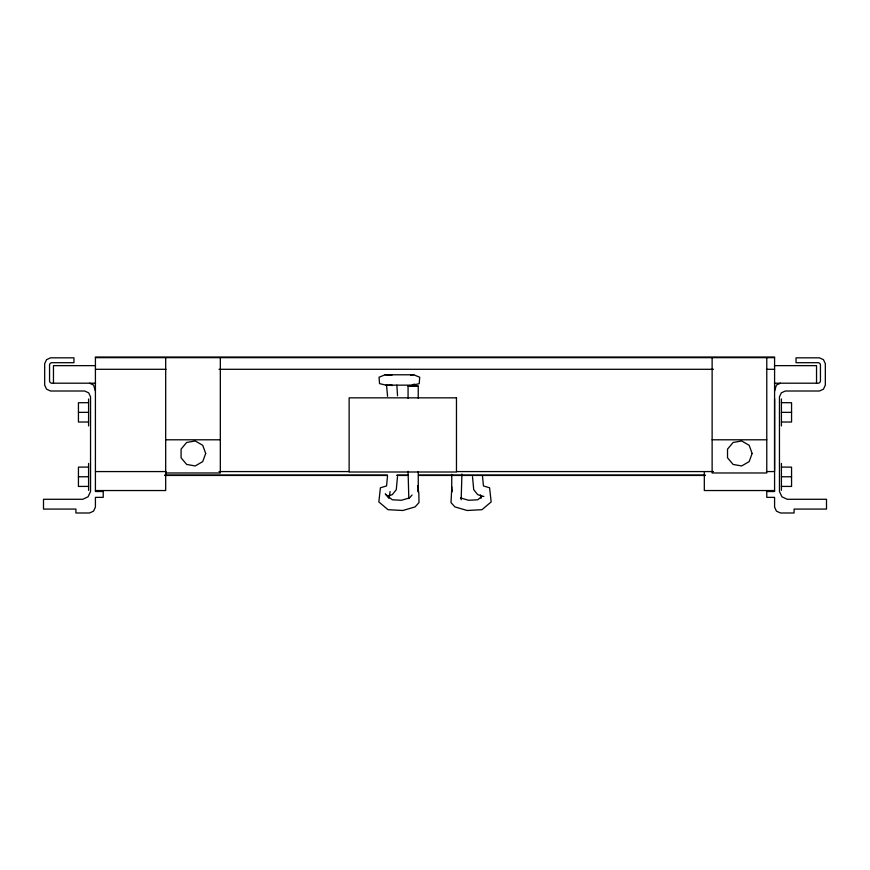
<?xml version="1.0" encoding="UTF-8"?>
<svg xmlns="http://www.w3.org/2000/svg" width="870" height="870" viewBox="0 0 870 870"><rect width="100%" height="100%" fill="white"/><g stroke="black" fill="none" stroke-linecap="round" stroke-linejoin="round"><path stroke-width="1.3" d="M408.073 471.322L408.813 498.553M408.073 398.297L408.073 386.117L418.231 386.117L418.231 398.34M418.22 471.649L418.318 492.115L418.057 489.571M774.583 470.289L774.583 398.808M451.78 474.367L451.682 492.115L451.943 489.571M461.926 474.03L461.165 499.793M387.541 475.683L386.563 485.938L380.397 487.798L378.841 501.936L388.053 509.689L402.832 510.494L415.099 506.916L419.003 502.577L418.84 493.312L417.665 485.754M397.492 476.716L396.274 489.701L392.294 494.649L388.607 495.759M451.813 486.939L450.997 502.577L454.901 506.916L467.168 510.494L481.947 509.689L491.158 501.936L489.603 487.798L483.437 485.938L482.458 475.683M390.119 491.561L388.977 498.379L385.258 493.91L392.229 499.782L401.396 500.272L409.465 497.923L412.075 495.019M774.583 391.011L776.432 385.051L780.433 383.202M481.752 496.422L477.771 499.782L468.604 500.272L460.534 497.923M412.924 385.149L419.22 383.648L419.721 377.243L413.739 374.785L410.009 374.785L385.116 374.785L379.037 377.232L379.548 383.626L385.932 385.149L392.5 385.486L390.021 384.888M409.737 385.356L414.729 384.148M410.542 374.992L413.739 374.785M418.231 386.117L408.073 386.117M88.588 402.679L78.441 402.723L78.441 422.037L88.588 422.004M78.441 412.38L88.588 412.347M88.588 467.081L78.441 467.125L78.441 486.439L88.588 486.406M78.441 476.782L88.588 476.749M95.417 357.657L774.583 357.657M95.548 365.639L53.461 365.639L53.461 383.202M774.452 365.639L816.538 365.639L816.538 383.202M95.417 369.293L166.05 369.293M219.022 369.293L713.454 369.293M766.426 369.293L774.583 369.293M95.548 383.202L51.504 383.202L50.177 382.582L49.557 381.245L49.557 364.66L50.177 363.323L51.504 362.703L73.95 362.703L73.95 357.831L50.536 357.831L46.534 359.68L44.674 363.682L44.674 385.149L46.534 389.151L50.536 391.011L84.684 391.011L88.686 392.859L90.545 396.861L90.545 491.474L88.066 496.803L82.737 499.282L43.5 499.282L43.5 509.08L75.907 509.08L75.907 512.985L89.566 512.985L93.569 511.125L95.417 507.123L95.417 497.368L103.225 497.368L103.225 491.517L95.417 491.517L95.417 357.015L774.583 357.015L774.583 491.517L766.774 491.517L766.774 497.368L774.583 497.368L774.583 507.123L776.432 511.125L780.433 512.985L794.092 512.985L794.092 509.08L826.5 509.08L826.5 499.282L787.263 499.282L781.934 496.803L779.455 491.474L779.455 396.861L781.314 392.859L785.316 391.011L819.464 391.011L823.466 389.151L825.325 385.149L825.325 363.682L823.466 359.68L819.464 357.831L796.05 357.831L796.05 362.703L818.496 362.703L819.823 363.323L820.443 364.66L820.443 381.245L819.823 382.582L818.496 383.202L774.452 383.202M385.932 385.149L409.357 385.149M165.681 439.796L220.327 439.796M712.128 439.796L766.774 439.796M95.417 471.573L166.05 471.573M219.022 471.573L349.425 471.573M456.728 471.573L713.454 471.573M766.426 471.573L774.583 471.573M165.681 472.975L220.327 472.975L220.327 357.831M164.691 475.118L387.454 475.118M396.97 475.118L407.834 475.118M418.698 475.118L705.309 475.118M164.691 475.444L387.454 475.444M396.97 475.444L407.834 475.444M418.698 475.444L705.309 475.444M95.417 490.539L165.681 490.539L165.681 357.831M774.583 490.539L704.319 490.539L704.319 472.192M781.412 402.679L791.559 402.723L791.559 422.037L781.412 422.004M781.412 412.347L791.559 412.38M781.412 467.081L791.559 467.125L791.559 486.439L781.412 486.406M781.412 476.749L791.559 476.782M385.116 374.785L391.957 375.144M483.85 496.498L477.706 494.649L473.726 489.701L472.508 476.716M89.566 383.202L93.569 385.051L95.417 391.011M480.457 494.965L481.023 498.379M396.84 385.138L397.536 395.806M386.53 385.269L387.585 396.35M781.412 399.004L781.412 425.941M781.412 463.405L781.412 490.343M766.774 357.831L766.774 472.975L712.128 472.975L712.128 357.831M88.588 399.004L88.588 425.941M88.588 463.405L88.588 490.343M205.69 453.455L202.721 461.611L195.206 465.95L186.658 464.439L181.08 457.794L181.08 449.116L186.658 442.471L195.206 440.959L202.721 445.299L205.69 453.455M752.137 453.455L749.168 461.611L741.653 465.95L733.105 464.439L727.527 457.794L727.527 449.116L733.105 442.471L741.653 440.959L749.168 445.299L752.137 453.455M456.467 397.84L349.131 397.84L349.131 471.997L456.467 471.997L456.467 397.84"/></g></svg>
